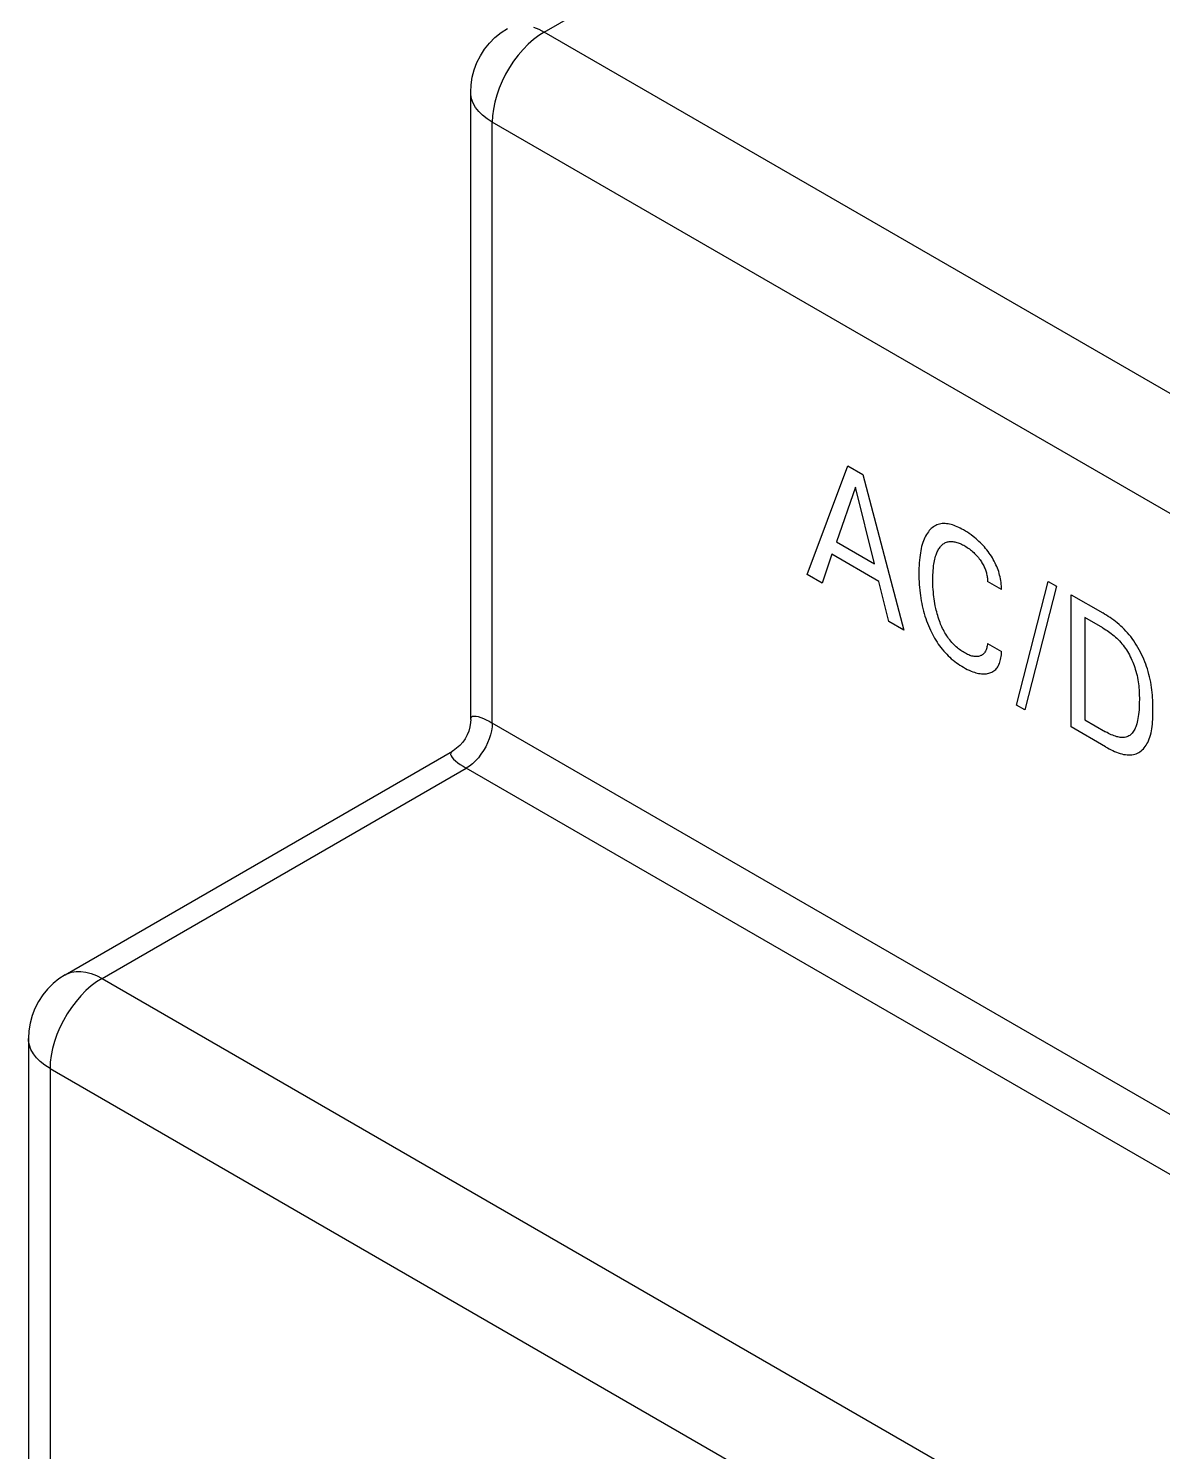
# Model space of a CAD drawing. Extents: x 0 to 420, y 0 to 297.
# Drawn here: x 164.56 to 179.97, y 177.82 to 197.16 of the extents above; entities that cross this region are included whole.
import ezdxf

# ---------------------------------------------------------------- set-up
doc = ezdxf.new("R2010")
doc.units = 0
doc.header["$LTSCALE"] = 23.1
doc.layers.add('40000_ISO', color=7, linetype='CONTINUOUS')

msp = doc.modelspace()

# ---------------------------------------------------------------- linework, layer by layer
at = {"layer": '40000_ISO', "color": 7, "linetype": 'CONTINUOUS'}
for p, q in [((171.572, 197.107), (182.744, 203.557)), ((170.902, 197.033), (170.985, 197.1)), ((170.985, 197.1), (171.072, 197.156)), ((171.425, 197.174), (171.498, 197.145)), ((171.498, 197.145), (171.572, 197.107)), ((171.572, 197.107), (171.498, 197.059)), ((220.716, 168.734), (171.572, 197.107)), ((170.704, 196.786), (170.761, 196.875)), ((170.761, 196.875), (170.827, 196.958)), ((170.827, 196.958), (170.902, 197.033)), ((171.284, 196.87), (171.218, 196.793)), ((171.354, 196.941), (171.284, 196.87)), ((171.425, 197.004), (171.354, 196.941)), ((171.498, 197.059), (171.425, 197.004)), ((170.62, 196.595), (170.656, 196.692)), ((170.656, 196.692), (170.704, 196.786)), ((171.156, 196.711), (171.099, 196.624)), ((171.218, 196.793), (171.156, 196.711)), ((170.577, 196.392), (170.593, 196.494)), ((170.593, 196.494), (170.62, 196.595)), ((171.047, 196.533), (171, 196.44)), ((171.099, 196.624), (171.047, 196.533)), ((170.572, 196.29), (170.577, 196.392)), ((170.573, 196.26), (170.572, 196.29)), ((170.572, 187.765), (170.572, 196.29)), ((170.96, 196.345), (170.926, 196.249)), ((171, 196.44), (170.96, 196.345)), ((170.584, 196.2), (170.573, 196.26)), ((170.606, 196.141), (170.584, 196.2)), ((170.638, 196.083), (170.606, 196.141)), ((170.9, 196.154), (170.88, 196.061)), ((170.926, 196.249), (170.9, 196.154)), ((170.681, 196.028), (170.638, 196.083)), ((170.733, 195.976), (170.681, 196.028)), ((170.795, 195.927), (170.733, 195.976)), ((170.865, 195.882), (170.795, 195.927)), ((170.869, 195.969), (170.865, 195.882)), ((170.88, 196.061), (170.869, 195.969)), ((170.865, 187.717), (170.865, 195.882)), ((220.009, 167.509), (170.865, 195.882)), ((175.143, 189.738), (175.698, 191.213)), ((175.698, 191.213), (175.902, 191.096)), ((175.902, 191.096), (176.457, 188.979)), ((175.801, 190.922), (175.542, 190.18)), ((176.061, 189.88), (175.801, 190.922)), ((176.779, 190.298), (176.767, 190.279)), ((176.792, 190.316), (176.779, 190.298)), ((176.805, 190.333), (176.792, 190.316)), ((176.818, 190.347), (176.805, 190.333)), ((176.832, 190.36), (176.818, 190.347)), ((176.846, 190.372), (176.832, 190.36)), ((176.861, 190.383), (176.846, 190.372)), ((176.876, 190.393), (176.861, 190.383)), ((176.893, 190.402), (176.876, 190.393)), ((176.909, 190.41), (176.893, 190.402)), ((176.927, 190.416), (176.909, 190.41)), ((176.945, 190.421), (176.927, 190.416)), ((176.963, 190.425), (176.945, 190.421)), ((176.981, 190.427), (176.963, 190.425)), ((177.001, 190.428), (176.981, 190.427)), ((177.02, 190.428), (177.001, 190.428)), ((177.04, 190.426), (177.02, 190.428)), ((177.061, 190.424), (177.04, 190.426)), ((177.081, 190.42), (177.061, 190.424)), ((177.102, 190.415), (177.081, 190.42)), ((177.122, 190.409), (177.102, 190.415)), ((177.143, 190.402), (177.122, 190.409)), ((177.163, 190.394), (177.143, 190.402)), ((177.184, 190.385), (177.163, 190.394)), ((177.205, 190.376), (177.184, 190.385)), ((177.226, 190.365), (177.205, 190.376)), ((177.247, 190.354), (177.226, 190.365)), ((177.268, 190.343), (177.247, 190.354)), ((177.295, 190.327), (177.268, 190.343)), ((177.322, 190.31), (177.295, 190.327)), ((177.348, 190.292), (177.322, 190.31)), ((177.375, 190.273), (177.348, 190.292)), ((175.542, 190.18), (176.061, 189.88)), ((176.701, 190.115), (176.695, 190.087)), ((176.709, 190.142), (176.701, 190.115)), ((176.717, 190.169), (176.709, 190.142)), ((176.726, 190.194), (176.717, 190.169)), ((176.735, 190.217), (176.726, 190.194)), ((176.745, 190.238), (176.735, 190.217)), ((176.755, 190.259), (176.745, 190.238)), ((176.767, 190.279), (176.755, 190.259)), ((176.943, 190.096), (176.951, 190.107)), ((176.951, 190.107), (176.959, 190.117)), ((176.959, 190.117), (176.968, 190.126)), ((176.968, 190.126), (176.976, 190.135)), ((176.976, 190.135), (176.986, 190.143)), ((176.986, 190.143), (176.995, 190.151)), ((176.995, 190.151), (177.005, 190.158)), ((177.005, 190.158), (177.016, 190.164)), ((177.016, 190.164), (177.027, 190.169)), ((177.027, 190.169), (177.038, 190.174)), ((177.038, 190.174), (177.05, 190.178)), ((177.05, 190.178), (177.061, 190.181)), ((177.061, 190.181), (177.073, 190.183)), ((177.073, 190.183), (177.085, 190.184)), ((177.085, 190.184), (177.098, 190.185)), ((177.098, 190.185), (177.111, 190.184)), ((177.111, 190.184), (177.124, 190.184)), ((177.124, 190.184), (177.137, 190.182)), ((177.137, 190.182), (177.151, 190.18)), ((177.151, 190.18), (177.165, 190.176)), ((177.165, 190.176), (177.18, 190.172)), ((177.18, 190.172), (177.195, 190.167)), ((177.195, 190.167), (177.211, 190.162)), ((177.211, 190.162), (177.226, 190.155)), ((177.226, 190.155), (177.241, 190.148)), ((177.241, 190.148), (177.257, 190.141)), ((177.257, 190.141), (177.272, 190.133)), ((177.272, 190.133), (177.288, 190.124)), ((177.288, 190.124), (177.303, 190.115)), ((177.303, 190.115), (177.319, 190.105)), ((177.319, 190.105), (177.335, 190.094)), ((177.401, 190.253), (177.375, 190.273)), ((177.421, 190.237), (177.401, 190.253)), ((177.441, 190.221), (177.421, 190.237)), ((177.46, 190.204), (177.441, 190.221)), ((177.48, 190.186), (177.46, 190.204)), ((177.499, 190.167), (177.48, 190.186)), ((177.518, 190.148), (177.499, 190.167)), ((177.535, 190.129), (177.518, 190.148)), ((177.553, 190.11), (177.535, 190.129)), ((177.57, 190.09), (177.553, 190.11)), ((175.482, 190.01), (175.348, 189.619)), ((176.119, 189.643), (175.482, 190.01)), ((176.671, 189.931), (176.668, 189.896)), ((176.675, 189.966), (176.671, 189.931)), ((176.679, 190), (176.675, 189.966)), ((176.684, 190.03), (176.679, 190)), ((176.689, 190.059), (176.684, 190.03)), ((176.695, 190.087), (176.689, 190.059)), ((176.871, 189.9), (176.875, 189.921)), ((176.875, 189.921), (176.879, 189.942)), ((176.879, 189.942), (176.885, 189.963)), ((176.885, 189.963), (176.89, 189.983)), ((176.89, 189.983), (176.897, 190.002)), ((176.897, 190.002), (176.902, 190.017)), ((176.902, 190.017), (176.908, 190.031)), ((176.908, 190.031), (176.914, 190.045)), ((176.914, 190.045), (176.92, 190.058)), ((176.92, 190.058), (176.927, 190.071)), ((176.927, 190.071), (176.935, 190.084)), ((176.935, 190.084), (176.943, 190.096)), ((177.335, 190.094), (177.35, 190.083)), ((177.35, 190.083), (177.366, 190.071)), ((177.366, 190.071), (177.38, 190.06)), ((177.38, 190.06), (177.394, 190.048)), ((177.394, 190.048), (177.408, 190.035)), ((177.408, 190.035), (177.421, 190.022)), ((177.421, 190.022), (177.435, 190.009)), ((177.435, 190.009), (177.447, 189.995)), ((177.447, 189.995), (177.46, 189.981)), ((177.46, 189.981), (177.472, 189.966)), ((177.472, 189.966), (177.483, 189.951)), ((177.483, 189.951), (177.495, 189.936)), ((177.495, 189.936), (177.504, 189.923)), ((177.504, 189.923), (177.513, 189.91)), ((177.513, 189.91), (177.521, 189.896)), ((177.586, 190.07), (177.57, 190.09)), ((177.603, 190.049), (177.586, 190.07)), ((177.619, 190.027), (177.603, 190.049)), ((177.634, 190.006), (177.619, 190.027)), ((177.648, 189.984), (177.634, 190.006)), ((177.662, 189.961), (177.648, 189.984)), ((177.675, 189.939), (177.662, 189.961)), ((177.688, 189.916), (177.675, 189.939)), ((177.7, 189.892), (177.688, 189.916)), ((175.348, 189.619), (175.143, 189.738)), ((176.664, 189.787), (176.663, 189.75)), ((176.663, 189.75), (176.664, 189.713)), ((176.666, 189.86), (176.664, 189.824)), ((176.664, 189.824), (176.664, 189.787)), ((176.664, 189.713), (176.664, 189.675)), ((176.668, 189.896), (176.666, 189.86)), ((176.853, 189.7), (176.854, 189.731)), ((176.854, 189.731), (176.856, 189.761)), ((176.856, 189.761), (176.857, 189.791)), ((176.857, 189.791), (176.86, 189.82)), ((176.86, 189.82), (176.862, 189.838)), ((176.862, 189.838), (176.864, 189.856)), ((176.864, 189.856), (176.867, 189.878)), ((176.867, 189.878), (176.871, 189.9)), ((177.521, 189.896), (177.529, 189.883)), ((177.529, 189.883), (177.537, 189.869)), ((177.537, 189.869), (177.544, 189.855)), ((177.544, 189.855), (177.551, 189.841)), ((177.551, 189.841), (177.557, 189.827)), ((177.557, 189.827), (177.563, 189.813)), ((177.563, 189.813), (177.568, 189.799)), ((177.568, 189.799), (177.573, 189.785)), ((177.573, 189.785), (177.577, 189.771)), ((177.577, 189.771), (177.581, 189.757)), ((177.581, 189.757), (177.584, 189.743)), ((177.584, 189.743), (177.588, 189.728)), ((177.588, 189.728), (177.59, 189.713)), ((177.59, 189.713), (177.592, 189.698)), ((177.711, 189.869), (177.7, 189.892)), ((177.722, 189.845), (177.711, 189.869)), ((177.731, 189.822), (177.722, 189.845)), ((177.74, 189.798), (177.731, 189.822)), ((177.748, 189.775), (177.74, 189.798)), ((177.755, 189.751), (177.748, 189.775)), ((177.761, 189.727), (177.755, 189.751)), ((177.767, 189.704), (177.761, 189.727)), ((176.256, 189.095), (176.119, 189.643)), ((176.664, 189.675), (176.666, 189.638)), ((176.666, 189.638), (176.668, 189.6)), ((176.668, 189.6), (176.671, 189.561)), ((176.671, 189.561), (176.675, 189.522)), ((176.675, 189.522), (176.679, 189.483)), ((176.853, 189.67), (176.853, 189.7)), ((176.853, 189.636), (176.853, 189.67)), ((176.854, 189.603), (176.853, 189.636)), ((176.855, 189.569), (176.854, 189.603)), ((176.857, 189.534), (176.855, 189.569)), ((176.86, 189.5), (176.857, 189.534)), ((177.592, 189.698), (177.594, 189.684)), ((177.594, 189.684), (177.595, 189.669)), ((177.595, 189.669), (177.596, 189.656)), ((177.596, 189.656), (177.596, 189.642)), ((177.785, 189.532), (177.596, 189.642)), ((177.772, 189.678), (177.767, 189.704)), ((177.777, 189.653), (177.772, 189.678)), ((177.78, 189.628), (177.777, 189.653)), ((177.783, 189.603), (177.78, 189.628)), ((177.785, 189.579), (177.783, 189.603)), ((177.785, 189.555), (177.785, 189.579)), ((177.785, 189.532), (177.785, 189.555)), ((177.992, 187.958), (178.422, 189.641)), ((178.532, 189.578), (178.101, 187.895)), ((178.422, 189.641), (178.532, 189.578)), ((176.679, 189.483), (176.684, 189.449)), ((176.684, 189.449), (176.689, 189.414)), ((176.689, 189.414), (176.695, 189.379)), ((176.695, 189.379), (176.702, 189.343)), ((176.702, 189.343), (176.709, 189.308)), ((176.863, 189.465), (176.86, 189.5)), ((176.867, 189.434), (176.863, 189.465)), ((176.871, 189.403), (176.867, 189.434)), ((176.875, 189.372), (176.871, 189.403)), ((176.881, 189.34), (176.875, 189.372)), ((176.886, 189.308), (176.881, 189.34)), ((178.735, 187.664), (178.735, 189.46)), ((178.735, 189.46), (179.164, 189.213)), ((176.709, 189.308), (176.718, 189.272)), ((176.718, 189.272), (176.727, 189.236)), ((176.727, 189.236), (176.736, 189.204)), ((176.736, 189.204), (176.746, 189.171)), ((176.746, 189.171), (176.756, 189.139)), ((176.756, 189.139), (176.767, 189.106)), ((176.893, 189.276), (176.886, 189.308)), ((176.899, 189.252), (176.893, 189.276)), ((176.905, 189.228), (176.899, 189.252)), ((176.912, 189.203), (176.905, 189.228)), ((176.919, 189.179), (176.912, 189.203)), ((176.926, 189.154), (176.919, 189.179)), ((176.935, 189.129), (176.926, 189.154)), ((178.92, 189.15), (178.92, 187.761)), ((179.164, 189.009), (178.92, 189.15)), ((179.188, 189.198), (179.164, 189.213)), ((179.213, 189.183), (179.188, 189.198)), ((179.237, 189.167), (179.213, 189.183)), ((179.262, 189.151), (179.237, 189.167)), ((179.287, 189.134), (179.262, 189.151)), ((179.311, 189.116), (179.287, 189.134)), ((176.457, 188.979), (176.256, 189.095)), ((176.767, 189.106), (176.779, 189.074)), ((176.779, 189.074), (176.792, 189.042)), ((176.792, 189.042), (176.806, 189.009)), ((176.806, 189.009), (176.819, 188.981)), ((176.819, 188.981), (176.833, 188.953)), ((176.833, 188.953), (176.847, 188.925)), ((176.943, 189.104), (176.935, 189.129)), ((176.951, 189.084), (176.943, 189.104)), ((176.959, 189.063), (176.951, 189.084)), ((176.968, 189.043), (176.959, 189.063)), ((176.977, 189.023), (176.968, 189.043)), ((176.986, 189.002), (176.977, 189.023)), ((176.996, 188.982), (176.986, 189.002)), ((177.007, 188.962), (176.996, 188.982)), ((177.018, 188.943), (177.007, 188.962)), ((177.029, 188.923), (177.018, 188.943)), ((179.164, 189.009), (179.183, 188.998)), ((179.183, 188.998), (179.202, 188.986)), ((179.202, 188.986), (179.221, 188.974)), ((179.221, 188.974), (179.24, 188.961)), ((179.24, 188.961), (179.259, 188.947)), ((179.259, 188.947), (179.278, 188.933)), ((179.336, 189.097), (179.311, 189.116)), ((179.36, 189.077), (179.336, 189.097)), ((179.384, 189.057), (179.36, 189.077)), ((179.408, 189.036), (179.384, 189.057)), ((179.431, 189.014), (179.408, 189.036)), ((179.454, 188.991), (179.431, 189.014)), ((179.477, 188.968), (179.454, 188.991)), ((179.499, 188.943), (179.477, 188.968)), ((179.521, 188.918), (179.499, 188.943)), ((176.847, 188.925), (176.862, 188.897)), ((176.862, 188.897), (176.877, 188.87)), ((176.877, 188.87), (176.893, 188.843)), ((176.893, 188.843), (176.91, 188.817)), ((176.91, 188.817), (176.927, 188.791)), ((176.927, 188.791), (176.945, 188.766)), ((176.945, 188.766), (176.963, 188.742)), ((177.042, 188.904), (177.029, 188.923)), ((177.055, 188.884), (177.042, 188.904)), ((177.068, 188.866), (177.055, 188.884)), ((177.082, 188.847), (177.068, 188.866)), ((177.096, 188.829), (177.082, 188.847)), ((177.111, 188.812), (177.096, 188.829)), ((177.126, 188.796), (177.111, 188.812)), ((177.141, 188.78), (177.126, 188.796)), ((177.156, 188.765), (177.141, 188.78)), ((177.171, 188.752), (177.156, 188.765)), ((177.186, 188.739), (177.171, 188.752)), ((177.589, 188.754), (177.586, 188.74)), ((177.592, 188.768), (177.589, 188.754)), ((177.594, 188.783), (177.592, 188.768)), ((177.596, 188.798), (177.594, 188.783)), ((177.596, 188.798), (177.785, 188.688)), ((179.278, 188.933), (179.297, 188.918)), ((179.297, 188.918), (179.316, 188.902)), ((179.316, 188.902), (179.335, 188.886)), ((179.335, 188.886), (179.353, 188.869)), ((179.353, 188.869), (179.371, 188.851)), ((179.371, 188.851), (179.389, 188.833)), ((179.389, 188.833), (179.406, 188.814)), ((179.406, 188.814), (179.423, 188.794)), ((179.423, 188.794), (179.439, 188.774)), ((179.439, 188.774), (179.455, 188.753)), ((179.455, 188.753), (179.47, 188.732)), ((179.542, 188.892), (179.521, 188.918)), ((179.563, 188.864), (179.542, 188.892)), ((179.584, 188.835), (179.563, 188.864)), ((179.603, 188.805), (179.584, 188.835)), ((179.622, 188.775), (179.603, 188.805)), ((179.641, 188.744), (179.622, 188.775)), ((176.963, 188.742), (176.982, 188.719)), ((176.982, 188.719), (177.001, 188.696)), ((177.001, 188.696), (177.021, 188.674)), ((177.021, 188.674), (177.041, 188.653)), ((177.041, 188.653), (177.061, 188.632)), ((177.061, 188.632), (177.082, 188.613)), ((177.082, 188.613), (177.104, 188.592)), ((177.104, 188.592), (177.127, 188.573)), ((177.127, 188.573), (177.151, 188.554)), ((177.151, 188.554), (177.174, 188.536)), ((177.201, 188.726), (177.186, 188.739)), ((177.217, 188.715), (177.201, 188.726)), ((177.232, 188.704), (177.217, 188.715)), ((177.248, 188.693), (177.232, 188.704)), ((177.263, 188.683), (177.248, 188.693)), ((177.279, 188.674), (177.263, 188.683)), ((177.295, 188.665), (177.279, 188.674)), ((177.31, 188.657), (177.295, 188.665)), ((177.326, 188.649), (177.31, 188.657)), ((177.342, 188.643), (177.326, 188.649)), ((177.357, 188.637), (177.342, 188.643)), ((177.371, 188.632), (177.357, 188.637)), ((177.385, 188.628), (177.371, 188.632)), ((177.399, 188.625), (177.385, 188.628)), ((177.413, 188.622), (177.399, 188.625)), ((177.426, 188.621), (177.413, 188.622)), ((177.439, 188.62), (177.426, 188.621)), ((177.451, 188.62), (177.439, 188.62)), ((177.463, 188.621), (177.451, 188.62)), ((177.475, 188.623), (177.463, 188.621)), ((177.486, 188.626), (177.475, 188.623)), ((177.496, 188.629), (177.486, 188.626)), ((177.506, 188.633), (177.496, 188.629)), ((177.515, 188.637), (177.506, 188.633)), ((177.524, 188.643), (177.515, 188.637)), ((177.533, 188.649), (177.524, 188.643)), ((177.541, 188.656), (177.533, 188.649)), ((177.548, 188.664), (177.541, 188.656)), ((177.555, 188.672), (177.548, 188.664)), ((177.561, 188.682), (177.555, 188.672)), ((177.567, 188.692), (177.561, 188.682)), ((177.572, 188.702), (177.567, 188.692)), ((177.577, 188.713), (177.572, 188.702)), ((177.582, 188.726), (177.577, 188.713)), ((177.586, 188.74), (177.582, 188.726)), ((177.764, 188.544), (177.77, 188.563)), ((177.77, 188.563), (177.774, 188.582)), ((177.774, 188.582), (177.778, 188.602)), ((177.778, 188.602), (177.781, 188.623)), ((177.781, 188.623), (177.784, 188.644)), ((177.784, 188.644), (177.785, 188.666)), ((177.785, 188.666), (177.785, 188.688)), ((179.47, 188.732), (179.484, 188.71)), ((179.484, 188.71), (179.498, 188.688)), ((179.498, 188.688), (179.511, 188.665)), ((179.511, 188.665), (179.524, 188.642)), ((179.524, 188.642), (179.536, 188.618)), ((179.536, 188.618), (179.548, 188.594)), ((179.548, 188.594), (179.559, 188.57)), ((179.559, 188.57), (179.569, 188.546)), ((179.658, 188.713), (179.641, 188.744)), ((179.675, 188.681), (179.658, 188.713)), ((179.691, 188.649), (179.675, 188.681)), ((179.706, 188.616), (179.691, 188.649)), ((179.72, 188.584), (179.706, 188.616)), ((179.734, 188.551), (179.72, 188.584)), ((177.174, 188.536), (177.198, 188.52)), ((177.198, 188.52), (177.221, 188.504)), ((177.221, 188.504), (177.245, 188.489)), ((177.245, 188.489), (177.268, 188.475)), ((177.268, 188.475), (177.295, 188.46)), ((177.295, 188.46), (177.32, 188.447)), ((177.32, 188.447), (177.346, 188.435)), ((177.346, 188.435), (177.372, 188.423)), ((177.372, 188.423), (177.398, 188.414)), ((177.398, 188.414), (177.417, 188.407)), ((177.417, 188.407), (177.437, 188.401)), ((177.437, 188.401), (177.456, 188.396)), ((177.456, 188.396), (177.475, 188.392)), ((177.475, 188.392), (177.494, 188.389)), ((177.494, 188.389), (177.513, 188.387)), ((177.513, 188.387), (177.53, 188.385)), ((177.53, 188.385), (177.548, 188.385)), ((177.548, 188.385), (177.565, 188.386)), ((177.565, 188.386), (177.582, 188.388)), ((177.582, 188.388), (177.598, 188.39)), ((177.598, 188.39), (177.614, 188.394)), ((177.614, 188.394), (177.629, 188.398)), ((177.629, 188.398), (177.643, 188.404)), ((177.643, 188.404), (177.657, 188.41)), ((177.657, 188.41), (177.67, 188.418)), ((177.67, 188.418), (177.683, 188.426)), ((177.683, 188.426), (177.695, 188.435)), ((177.695, 188.435), (177.707, 188.446)), ((177.707, 188.446), (177.717, 188.457)), ((177.717, 188.457), (177.727, 188.469)), ((177.727, 188.469), (177.736, 188.483)), ((177.736, 188.483), (177.744, 188.497)), ((177.744, 188.497), (177.751, 188.512)), ((177.751, 188.512), (177.758, 188.527)), ((177.758, 188.527), (177.764, 188.544)), ((179.569, 188.546), (179.579, 188.522)), ((179.579, 188.522), (179.588, 188.498)), ((179.588, 188.498), (179.597, 188.474)), ((179.597, 188.474), (179.605, 188.45)), ((179.605, 188.45), (179.613, 188.42)), ((179.613, 188.42), (179.621, 188.392)), ((179.621, 188.392), (179.628, 188.363)), ((179.628, 188.363), (179.634, 188.335)), ((179.747, 188.518), (179.734, 188.551)), ((179.758, 188.485), (179.747, 188.518)), ((179.769, 188.452), (179.758, 188.485)), ((179.78, 188.416), (179.769, 188.452)), ((179.79, 188.379), (179.78, 188.416)), ((179.799, 188.343), (179.79, 188.379)), ((179.634, 188.335), (179.639, 188.306)), ((179.639, 188.306), (179.644, 188.279)), ((179.644, 188.279), (179.648, 188.251)), ((179.648, 188.251), (179.651, 188.223)), ((179.651, 188.223), (179.654, 188.196)), ((179.654, 188.196), (179.656, 188.169)), ((179.656, 188.169), (179.657, 188.142)), ((179.807, 188.308), (179.799, 188.343)), ((179.815, 188.272), (179.807, 188.308)), ((179.821, 188.237), (179.815, 188.272)), ((179.826, 188.202), (179.821, 188.237)), ((179.831, 188.167), (179.826, 188.202)), ((179.834, 188.132), (179.831, 188.167)), ((179.657, 188.142), (179.658, 188.115)), ((179.658, 188.115), (179.659, 188.089)), ((179.659, 188.089), (179.66, 188.063)), ((179.66, 188.036), (179.659, 188.001)), ((179.659, 188.001), (179.659, 187.967)), ((179.66, 188.063), (179.66, 188.036)), ((179.838, 188.098), (179.834, 188.132)), ((179.84, 188.063), (179.838, 188.098)), ((179.842, 188.029), (179.84, 188.063)), ((179.843, 187.996), (179.842, 188.029)), ((179.844, 187.962), (179.843, 187.996)), ((170.573, 187.778), (170.581, 187.798)), ((170.581, 187.798), (170.597, 187.809)), ((170.597, 187.809), (170.619, 187.813)), ((170.619, 187.813), (170.645, 187.811)), ((170.645, 187.811), (170.675, 187.805)), ((170.675, 187.805), (170.708, 187.794)), ((170.708, 187.794), (170.744, 187.779)), ((170.744, 187.779), (170.782, 187.762)), ((178.101, 187.895), (177.992, 187.958)), ((179.641, 187.78), (179.636, 187.754)), ((179.645, 187.806), (179.641, 187.78)), ((179.649, 187.833), (179.645, 187.806)), ((179.652, 187.866), (179.649, 187.833)), ((179.655, 187.899), (179.652, 187.866)), ((179.657, 187.933), (179.655, 187.899)), ((179.659, 187.967), (179.657, 187.933)), ((179.841, 187.764), (179.843, 187.796)), ((179.843, 187.796), (179.844, 187.829)), ((179.845, 187.928), (179.844, 187.962)), ((179.844, 187.829), (179.845, 187.862)), ((179.845, 187.895), (179.845, 187.928)), ((179.845, 187.862), (179.845, 187.895)), ((170.547, 187.609), (170.525, 187.555)), ((170.562, 187.666), (170.547, 187.609)), ((170.57, 187.724), (170.562, 187.666)), ((170.572, 187.766), (170.57, 187.724)), ((170.572, 187.767), (170.573, 187.778)), ((170.782, 187.762), (170.822, 187.741)), ((170.822, 187.741), (170.865, 187.717)), ((170.855, 187.613), (170.842, 187.559)), ((170.862, 187.666), (170.855, 187.613)), ((170.865, 187.717), (170.862, 187.666)), ((220.009, 159.344), (170.865, 187.717)), ((179.2, 187.395), (178.735, 187.664)), ((178.92, 187.761), (179.201, 187.598)), ((179.22, 187.588), (179.201, 187.598)), ((179.24, 187.577), (179.22, 187.588)), ((179.573, 187.593), (179.563, 187.581)), ((179.581, 187.606), (179.573, 187.593)), ((179.59, 187.619), (179.581, 187.606)), ((179.597, 187.634), (179.59, 187.619)), ((179.604, 187.649), (179.597, 187.634)), ((179.611, 187.665), (179.604, 187.649)), ((179.617, 187.681), (179.611, 187.665)), ((179.624, 187.705), (179.617, 187.681)), ((179.631, 187.729), (179.624, 187.705)), ((179.636, 187.754), (179.631, 187.729)), ((179.818, 187.582), (179.824, 187.61)), ((179.824, 187.61), (179.829, 187.64)), ((179.829, 187.64), (179.833, 187.67)), ((179.833, 187.67), (179.837, 187.701)), ((179.837, 187.701), (179.839, 187.732)), ((179.839, 187.732), (179.841, 187.764)), ((170.425, 187.412), (170.381, 187.374)), ((170.464, 187.456), (170.425, 187.412)), ((170.497, 187.504), (170.464, 187.456)), ((170.525, 187.555), (170.497, 187.504)), ((170.776, 187.395), (170.746, 187.343)), ((170.802, 187.449), (170.776, 187.395)), ((170.824, 187.504), (170.802, 187.449)), ((170.842, 187.559), (170.824, 187.504)), ((179.2, 187.395), (179.225, 187.381)), ((179.259, 187.568), (179.24, 187.577)), ((179.278, 187.559), (179.259, 187.568)), ((179.297, 187.551), (179.278, 187.559)), ((179.316, 187.544), (179.297, 187.551)), ((179.334, 187.537), (179.316, 187.544)), ((179.353, 187.532), (179.334, 187.537)), ((179.369, 187.528), (179.353, 187.532)), ((179.385, 187.525), (179.369, 187.528)), ((179.401, 187.523), (179.385, 187.525)), ((179.416, 187.522), (179.401, 187.523)), ((179.431, 187.521), (179.416, 187.522)), ((179.446, 187.522), (179.431, 187.521)), ((179.46, 187.523), (179.446, 187.522)), ((179.474, 187.526), (179.46, 187.523)), ((179.488, 187.53), (179.474, 187.526)), ((179.503, 187.536), (179.488, 187.53)), ((179.516, 187.542), (179.503, 187.536)), ((179.529, 187.55), (179.516, 187.542)), ((179.541, 187.559), (179.529, 187.55)), ((179.552, 187.569), (179.541, 187.559)), ((179.563, 187.581), (179.552, 187.569)), ((179.727, 187.382), (179.74, 187.398)), ((179.74, 187.398), (179.752, 187.415)), ((179.752, 187.415), (179.763, 187.433)), ((179.763, 187.433), (179.773, 187.452)), ((179.773, 187.452), (179.784, 187.476)), ((179.784, 187.476), (179.794, 187.501)), ((179.794, 187.501), (179.803, 187.527)), ((179.803, 187.527), (179.811, 187.554)), ((179.811, 187.554), (179.818, 187.582)), ((165.062, 184.296), (170.323, 187.334)), ((170.3, 187.31), (170.298, 187.291)), ((170.298, 187.291), (170.305, 187.27)), ((170.313, 187.327), (170.3, 187.31)), ((170.305, 187.27), (170.319, 187.248)), ((170.322, 187.333), (170.313, 187.327)), ((170.319, 187.248), (170.34, 187.225)), ((170.334, 187.34), (170.322, 187.333)), ((170.381, 187.374), (170.334, 187.34)), ((170.34, 187.225), (170.366, 187.202)), ((170.366, 187.202), (170.396, 187.178)), ((170.637, 187.203), (170.596, 187.165)), ((170.676, 187.246), (170.637, 187.203)), ((170.712, 187.293), (170.676, 187.246)), ((170.746, 187.343), (170.712, 187.293)), ((179.225, 187.381), (179.25, 187.368)), ((179.25, 187.368), (179.275, 187.355)), ((179.275, 187.355), (179.299, 187.344)), ((179.299, 187.344), (179.324, 187.332)), ((179.324, 187.332), (179.349, 187.322)), ((179.349, 187.322), (179.374, 187.313)), ((179.374, 187.313), (179.398, 187.305)), ((179.398, 187.305), (179.422, 187.298)), ((179.422, 187.298), (179.446, 187.292)), ((179.446, 187.292), (179.47, 187.288)), ((179.47, 187.288), (179.493, 187.285)), ((179.493, 187.285), (179.515, 187.284)), ((179.515, 187.284), (179.537, 187.284)), ((179.537, 187.284), (179.558, 187.285)), ((179.558, 187.285), (179.578, 187.289)), ((179.578, 187.289), (179.598, 187.294)), ((179.598, 187.294), (179.616, 187.3)), ((179.616, 187.3), (179.634, 187.308)), ((179.634, 187.308), (179.652, 187.317)), ((179.652, 187.317), (179.668, 187.327)), ((179.668, 187.327), (179.684, 187.339)), ((179.684, 187.339), (179.699, 187.352)), ((179.699, 187.352), (179.714, 187.366)), ((179.714, 187.366), (179.727, 187.382)), ((165.562, 184.247), (170.511, 187.104)), ((170.396, 187.178), (170.431, 187.154)), ((170.431, 187.154), (170.469, 187.13)), ((170.469, 187.13), (170.511, 187.104)), ((170.554, 187.132), (170.511, 187.104)), ((219.656, 158.732), (170.511, 187.104)), ((170.596, 187.165), (170.554, 187.132)), ((165.062, 184.296), (165.089, 184.31)), ((165.089, 184.31), (165.146, 184.331)), ((165.146, 184.331), (165.208, 184.342)), ((165.208, 184.342), (165.274, 184.342)), ((165.274, 184.342), (165.343, 184.333)), ((165.343, 184.333), (165.415, 184.314)), ((165.415, 184.314), (165.488, 184.285)), ((164.896, 184.176), (164.822, 184.103)), ((164.976, 184.241), (164.896, 184.176)), ((165.062, 184.296), (164.976, 184.241)), ((165.415, 184.144), (165.343, 184.081)), ((165.488, 184.2), (165.415, 184.144)), ((165.488, 184.285), (165.562, 184.247)), ((165.562, 184.247), (165.488, 184.2)), ((165.562, 184.247), (214.706, 155.874)), ((164.698, 183.934), (164.649, 183.84)), ((164.756, 184.022), (164.698, 183.934)), ((164.822, 184.103), (164.756, 184.022)), ((165.208, 183.933), (165.146, 183.851)), ((165.274, 184.01), (165.208, 183.933)), ((165.343, 184.081), (165.274, 184.01)), ((164.611, 183.741), (164.584, 183.639)), ((164.649, 183.84), (164.611, 183.741)), ((165.089, 183.764), (165.036, 183.673)), ((165.146, 183.851), (165.089, 183.764)), ((164.567, 183.534), (164.562, 183.43)), ((164.584, 183.639), (164.567, 183.534)), ((164.99, 183.58), (164.949, 183.485)), ((165.036, 183.673), (164.99, 183.58)), ((164.563, 183.4), (164.562, 183.43)), ((164.562, 183.43), (164.562, 148.32)), ((164.574, 183.34), (164.563, 183.4)), ((164.596, 183.281), (164.574, 183.34)), ((164.916, 183.389), (164.889, 183.294)), ((164.949, 183.485), (164.916, 183.389)), ((164.628, 183.223), (164.596, 183.281)), ((164.671, 183.168), (164.628, 183.223)), ((164.723, 183.116), (164.671, 183.168)), ((164.87, 183.201), (164.858, 183.11)), ((164.889, 183.294), (164.87, 183.201)), ((164.785, 183.067), (164.723, 183.116)), ((164.855, 183.022), (164.785, 183.067)), ((164.858, 183.11), (164.855, 183.022)), ((164.855, 183.022), (164.855, 147.912)), ((164.855, 183.022), (213.999, 154.649))]:
    msp.add_line(p, q, dxfattribs=at)

doc.saveas('drawing.dxf')
